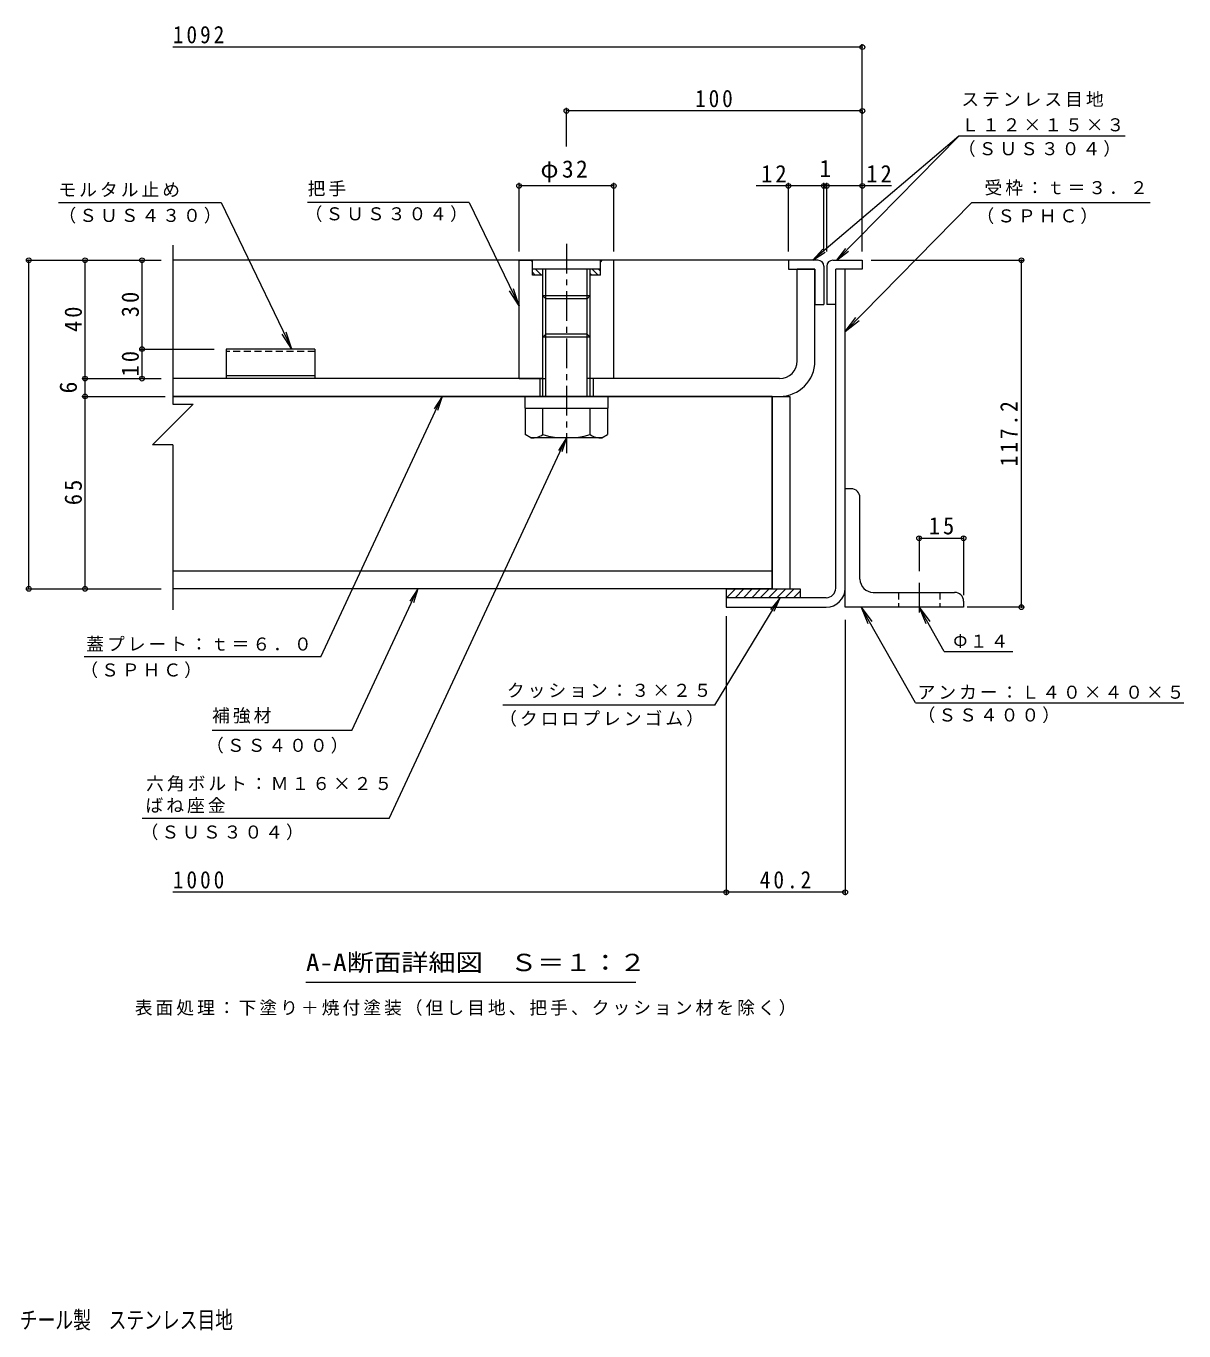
# Model space of a CAD drawing. Units: millimetres on the paper, enlarged 10 times, with parts at other scales. Extents: x -1813 to 1894, y -1353 to 1385.
# Drawn here: x -62 to 1894, y -1305 to 899 of the extents above; entities that cross this region are included whole.
import ezdxf
from ezdxf.enums import TextEntityAlignment as Align

# ---------------------------------------------------------------- set-up
doc = ezdxf.new("R2010")
doc.units = ezdxf.units.MM
doc.header["$LTSCALE"] = 10
doc.header["$PDMODE"] = 32
doc.header["$PDSIZE"] = 8
doc.linetypes.add('CHAIN1', pattern=[8, 5, -1, 1, -1])
doc.linetypes.add('DASHED1', pattern=[1.8, 1.2, -0.6])
for name, color, linetype, lineweight in [('D-1', 2, 'Continuous', 9), ('D-2', 3, 'Continuous', 9), ('D-3', 4, 'Continuous', 9), ('D-4', 7, 'Continuous', 9), ('D-5', 7, 'Continuous', 9), ('D-6', 6, 'Continuous', 5), ('D-7', 4, 'CHAIN1', 9), ('D-8', 5, 'Continuous', 5), ('D-9', 134, 'Continuous', 5), ('D-C', 2, 'Continuous', 9), ('D-E', 3, 'Continuous', 9), ('D-F', 7, 'Continuous', 9), ('F-5_F-5ﾚｲﾔ', 7, 'Continuous', 9)]:
    doc.layers.add(name, color=color, linetype=linetype, lineweight=lineweight)
doc.styles.add('ＭＳ ゴシック', font='')
doc.styles.get('ＭＳ ゴシック').set_extended_font_data('MS Gothic')

msp = doc.modelspace()

# ---------------------------------------------------------------- linework, layer by layer
at = {"layer": 'D-1'}
for p, q in [((1305.94, -50.31), (1305.94, 488.69)), ((1321.94, -50.31), (1321.94, 488.69)), ((1120.94, -66.31), (1120.94, -82.31)), ((1289.94, -66.31), (1120.94, -66.31)), ((1120.94, -82.31), (1289.94, -82.31))]:
    msp.add_line(p, q, dxfattribs=at)
for radius in [16, 32]:
    msp.add_arc((1289.94, -50.31), radius, 270, 0, dxfattribs=at)
at = {"layer": 'D-2'}
for p, q in [((1240.94, 333.69), (1240.94, 488.69)), ((1270.94, 488.69), (1240.94, 488.69)), ((1270.94, 333.69), (1270.94, 488.69)), ((810.94, 303.69), (185.94, 303.69)), ((805.94, 303.69), (805.94, 273.69)), ((1210.94, 303.69), (890.94, 303.69)), ((895.94, 303.69), (895.94, 273.69)), ((185.94, 273.69), (1210.94, 273.69))]:
    msp.add_line(p, q, dxfattribs=at)
for radius in [30, 60]:
    msp.add_arc((1210.94, 333.69), radius, 270, 0, dxfattribs=at)
at = {"layer": 'D-3'}
for p, q in [((1225.94, 503.69), (185.94, 503.69)), ((1225.94, 488.69), (1270.94, 488.69)), ((1270.94, 488.69), (1270.94, 428.69)), ((1285.94, 493.69), (1285.94, 428.69)), ((1290.94, 493.69), (1290.94, 428.69)), ((1300.94, 503.69), (1350.94, 503.69)), ((1305.94, 428.69), (1305.94, 488.69)), ((1270.94, 428.69), (1285.94, 428.69)), ((1305.94, 428.69), (1290.94, 428.69)), ((275.94, 353.69), (275.94, 303.69)), ((425.94, 353.69), (275.94, 353.69)), ((425.94, 308.69), (275.94, 308.69))]:
    msp.add_line(p, q, dxfattribs=at)
at = {"layer": 'D-3', "linetype": 'DASHED1'}
msp.add_line((425.94, 349.36), (275.94, 349.36), dxfattribs=at)
at = {"layer": 'D-3'}
for points in [[(1275.94, 503.69), (1225.94, 503.69), (1225.94, 488.69)], [(1350.94, 503.69), (1350.94, 488.69), (1305.94, 488.69)], [(425.94, 353.69), (425.94, 303.69), (275.94, 303.69)]]:
    msp.add_lwpolyline(points, dxfattribs=at)
for centre, start, end in [((1275.94, 493.69), 0, 90), ((1300.94, 493.69), 90, 180)]:
    msp.add_arc(centre, 10, start, end, dxfattribs=at)
at = {"layer": 'D-4'}
msp.add_line((968.33, -716.56), (410.83, -716.56), dxfattribs=at)
at = {"layer": 'D-5'}
for p, q in [((1513.81, 713.1), (1267.15, 503.69)), ((1795.26, 713.1), (1513.81, 713.1)), ((-7.39, 601.48), (267.61, 601.48)), ((267.61, 601.48), (386.86, 353.69)), ((686.89, 601.48), (413.64, 601.48)), ((686.89, 601.48), (770.94, 426.84)), ((1837.03, 600.59), (1535.46, 600.59)), ((1267.15, 503.69), (1283.94, 522.22)), ((1267.15, 503.69), (1288.16, 517.24)), ((1308.07, 503.69), (1327.77, 519.08)), ((770.94, 426.84), (754.52, 451.95)), ((770.94, 426.84), (761.57, 455.34)), ((1321.94, 383.26), (1339.99, 407.22)), ((386.86, 353.69), (370.43, 378.79)), ((386.86, 353.69), (377.49, 382.19)), ((640.86, 273.69), (633.34, 249.85)), ((551.21, -439.1), (850.94, 203.69)), ((850.94, 203.69), (837.51, 182.6)), ((850.94, 203.69), (843.42, 179.84)), ((488.26, -290.52), (599.8, -51.31)), ((599.8, -51.31), (586.37, -72.4)), ((599.8, -51.31), (592.28, -75.15)), ((1211.45, -66.82), (1195.79, -86.31)), ((1349.22, -82.31), (1367.26, -106.28)), ((1349.22, -82.31), (1360.44, -110.14)), ((1440.53, -243.99), (1349.22, -82.31)), ((1446.94, -82.31), (1458.16, -110.14)), ((1446.94, -82.31), (1464.98, -106.28)), ((1489.27, -157.26), (1446.94, -82.31)), ((435.77, -166.13), (36.1, -166.13)), ((1489.27, -157.26), (1605.42, -157.26)), ((1101.48, -247.74), (743.34, -247.74)), ((1440.53, -243.99), (1894.32, -243.99)), ((488.26, -290.52), (252.24, -290.52)), ((551.21, -439.1), (134.22, -439.1))]:
    msp.add_line(p, q, dxfattribs=at)
for points in [[(1513.81, 713.1), (1308.07, 503.69), (1323.11, 523.66)], [(1535.46, 600.59), (1321.94, 383.26), (1345.58, 401.73)], [(435.77, -166.13), (640.86, 273.69), (627.43, 252.6)], [(1101.48, -247.74), (1211.45, -66.82), (1201.36, -89.7)]]:
    msp.add_lwpolyline(points, dxfattribs=at)
at = {"layer": 'D-6'}
for p, q in [((1120.94, -52.92), (1122.55, -51.31)), ((1120.94, -51.31), (1245.94, -51.31)), ((1120.94, -51.31), (1120.94, -66.31)), ((1121.69, -66.31), (1136.69, -51.31)), ((1135.83, -66.31), (1150.83, -51.31)), ((1149.98, -66.31), (1164.98, -51.31)), ((1164.12, -66.31), (1179.12, -51.31)), ((1178.26, -66.31), (1193.26, -51.31)), ((1192.4, -66.31), (1207.4, -51.31)), ((1206.55, -66.31), (1221.55, -51.31)), ((1220.69, -66.31), (1235.69, -51.31)), ((1234.83, -66.31), (1245.94, -55.2)), ((1245.94, -51.31), (1245.94, -66.31))]:
    msp.add_line(p, q, dxfattribs=at)
at = {"layer": 'D-7'}
msp.add_line((1446.94, -41.27), (1446.94, -99.73), dxfattribs=at)
at = {"layer": 'D-8'}
for p, q in [((1198.44, 273.69), (1228.44, 273.69)), ((1198.44, 273.69), (1198.44, -51.31)), ((1228.44, 273.69), (1228.44, -51.31)), ((1198.44, -51.31), (1228.44, -51.31))]:
    msp.add_line(p, q, dxfattribs=at)
at = {"layer": 'D-9'}
for p, q in [((781.44, 253.69), (781.44, 209.32)), ((810.94, 209.17), (810.94, 253.69)), ((890.94, 209.17), (890.94, 253.69)), ((920.44, 253.69), (920.44, 209.17)), ((790.98, 203.81), (781.44, 209.32)), ((910.94, 203.69), (791.19, 203.69)), ((910.94, 203.69), (920.44, 209.17)), ((1198.44, -21.31), (185.94, -21.31)), ((1198.44, -51.31), (185.94, -51.31))]:
    msp.add_line(p, q, dxfattribs=at)
msp.add_lwpolyline([(1198.44, -51.31), (1198.44, 273.69), (185.94, 273.69)], dxfattribs=at)
for centre, radius, start, end in [((792.23, 238.19), 34.53, 267.86055, 302.81094), ((850.94, 352.29), 148.6, 254.38446, 285.61554), ((909.65, 238.19), 34.53, 237.18906, 272.13945)]:
    msp.add_arc(centre, radius, start, end, dxfattribs=at)
at = {"layer": 'D-C', "linetype": 'CHAIN1'}
msp.add_line((850.94, 531.36), (850.94, 178.06), dxfattribs=at)
at = {"layer": 'D-C'}
for p, q in [((770.94, 503.69), (790.94, 503.69)), ((770.94, 303.69), (770.94, 503.69)), ((793.44, 501.19), (790.94, 503.69)), ((793.44, 478.69), (793.44, 503.69)), ((908.44, 503.69), (793.44, 503.69)), ((908.44, 488.69), (793.44, 488.69)), ((808.95, 478.69), (798.95, 488.69)), ((810.94, 487.3), (809.55, 488.69)), ((810.94, 273.69), (810.94, 488.69)), ((815.94, 273.69), (815.94, 488.69)), ((885.94, 273.69), (885.94, 488.69)), ((890.94, 462.47), (890.94, 488.69)), ((904.41, 478.69), (894.41, 488.69)), ((908.44, 485.26), (905.01, 488.69)), ((910.94, 503.69), (908.44, 501.19)), ((908.44, 478.69), (908.44, 503.69)), ((930.94, 503.69), (910.94, 503.69)), ((930.94, 303.69), (930.94, 503.69)), ((798.34, 478.69), (793.44, 483.59)), ((810.94, 478.69), (793.44, 478.69)), ((893.8, 478.69), (890.94, 481.55)), ((908.44, 478.69), (890.94, 478.69)), ((890.94, 443.69), (810.94, 443.69)), ((890.94, 443.96), (885.94, 438.69)), ((890.94, 273.69), (890.94, 462.47)), ((815.94, 378.69), (810.94, 373.69)), ((885.94, 378.69), (815.94, 378.69)), ((890.94, 373.69), (885.94, 378.69)), ((890.94, 373.69), (810.94, 373.69)), ((770.94, 303.69), (815.94, 303.69)), ((930.94, 303.69), (885.94, 303.69))]:
    msp.add_line(p, q, dxfattribs=at)
at = {"layer": 'D-C', "color": 134, "lineweight": 5}
for p, q in [((780.94, 273.69), (920.94, 273.69)), ((920.94, 273.69), (920.94, 253.69))]:
    msp.add_line(p, q, dxfattribs=at)
at = {"layer": 'D-C'}
msp.add_lwpolyline([(885.94, 438.69), (815.94, 438.69), (810.94, 443.69)], dxfattribs=at)
at = {"layer": 'D-C', "color": 134, "lineweight": 5}
msp.add_lwpolyline([(780.94, 273.69), (780.94, 253.69), (920.94, 253.69)], dxfattribs=at)
at = {"layer": 'D-E'}
for p, q in [((1331.94, 117.69), (1321.94, 117.69)), ((1321.94, -82.31), (1321.94, 117.69)), ((1346.94, -34.81), (1346.94, 102.69)), ((1369.44, -57.31), (1506.94, -57.31)), ((1521.94, -82.31), (1321.94, -82.31)), ((1521.94, -72.31), (1521.94, -82.31))]:
    msp.add_line(p, q, dxfattribs=at)
at = {"layer": 'D-E', "linetype": 'DASHED1'}
for p, q in [((1411.94, -57.31), (1411.94, -82.31)), ((1481.94, -57.31), (1481.94, -82.31))]:
    msp.add_line(p, q, dxfattribs=at)
at = {"layer": 'D-E'}
for centre, radius, start, end in [((1331.94, 102.69), 15, 0, 90), ((1369.44, -34.81), 22.5, 180, 270), ((1506.94, -72.31), 15, 0, 90)]:
    msp.add_arc(centre, radius, start, end, dxfattribs=at)
at = {"layer": 'D-F'}
for p, q in [((1350.94, 863.71), (185.94, 863.71)), ((1350.94, 518.69), (1350.94, 868.71)), ((850.94, 695.98), (850.94, 760.89)), ((1350.94, 755.89), (850.94, 755.89)), ((1350.94, 755.71), (1350.94, 750.89)), ((770.94, 518.69), (770.94, 634.26)), ((930.94, 629.26), (770.94, 629.26)), ((930.94, 518.69), (930.94, 634.26)), ((1285.94, 629.26), (1171.33, 629.26)), ((1225.94, 518.69), (1225.94, 634.26)), ((1285.94, 518.69), (1285.94, 634.26)), ((1290.94, 629.26), (1285.94, 629.26)), ((1290.94, 518.69), (1290.94, 634.26)), ((1400.19, 629.26), (1290.94, 629.26)), ((185.94, 529.13), (185.94, 260.6)), ((-60.55, 503.69), (165.94, 503.69)), ((-57.55, -51.31), (-57.55, 503.69)), ((37.55, 303.69), (37.55, 503.69)), ((133.91, 353.69), (133.91, 503.69)), ((1365.94, 503.69), (1624.63, 503.69)), ((1619.63, -82.31), (1619.63, 503.69)), ((130.91, 353.69), (255.94, 353.69)), ((133.91, 303.69), (133.91, 353.69)), ((34.55, 303.69), (165.94, 303.69)), ((37.55, 273.69), (37.55, 303.69)), ((34.55, 273.69), (172.79, 273.69)), ((37.55, -51.31), (37.55, 273.69)), ((185.94, 191.78), (151.54, 191.78)), ((185.94, 191.78), (185.94, -86.74)), ((1446.94, 37.18), (1446.94, -21.27)), ((1446.94, 34.18), (1521.94, 34.18)), ((1521.94, 37.18), (1521.94, -62.31)), ((-60.55, -51.31), (165.94, -51.31)), ((1624.63, -82.31), (1527.96, -82.31)), ((1120.94, -97.31), (1120.94, -568.79)), ((1321.94, -103.69), (1321.94, -568.79)), ((1120.94, -563.79), (185.94, -563.79)), ((1321.94, -563.79), (1120.94, -563.79))]:
    msp.add_line(p, q, dxfattribs=at)
msp.add_lwpolyline([(185.94, 260.6), (220.35, 260.6), (151.54, 191.78)], dxfattribs=at)
for p in [(1350.94, 863.71), (850.94, 755.89), (1350.94, 755.89), (770.94, 629.26), (930.94, 629.26), (1225.94, 629.26), (1285.94, 629.26), (1290.94, 629.26), (1350.94, 629.26), (-57.55, 503.69), (37.55, 503.69), (133.91, 503.69), (1619.63, 503.69), (133.91, 353.69), (37.55, 303.69), (133.91, 303.69), (37.55, 273.69), (1446.94, 34.18), (1521.94, 34.18), (-57.55, -51.31), (37.55, -51.31), (1619.63, -82.31), (1120.94, -563.79), (1321.94, -563.79)]:
    msp.add_point(p, dxfattribs=at)

# ---------------------------------------------------------------- texts
at = {"layer": 'D-4', "color": 2, "style": 'ＭＳ ゴシック', "width": 1.15}
msp.add_text('A-A断面詳細図\u3000Ｓ＝１：２', height=29.33, dxfattribs=at).set_placement((410.83, -705.93), align=Align.BOTTOM_LEFT)
at = {"layer": 'D-4', "insert": (121.62, -772.69), "char_height": 21.99, "attachment_point": 7, "style": 'ＭＳ ゴシック'}
msp.add_mtext('\\T1.17;表面処理：下塗り＋焼付塗装（但し目地、把手、クッション材を除く）', dxfattribs=at)
at = {"layer": 'D-5', "char_height": 21.99, "attachment_point": 7, "style": 'ＭＳ ゴシック'}
for s, insert in [('\\T1.17;ステンレス目地', (1518.14, 762.42)), ('\\T1.17;Ｌ１２×１５×３', (1518.14, 721.09)), ('\\T1.17;（ＳＵＳ３０４）', (1512.39, 678.25)), ('\\T1.17;受枠：ｔ＝３．２', (1557.41, 612.91)), ('\\T1.17;モルタル止め', (-7.39, 610.49)), ('\\T1.17;把手', (413.64, 611.32)), ('\\T1.17;（ＳＵＳ３０４）', (408.7, 568.25)), ('\\T1.17;（ＳＵＳ４３０）', (-7.39, 565.58)), ('\\T1.17;（ＳＰＨＣ）', (1543.8, 564.75)), ('\\T1.17;蓋プレート：ｔ＝６．０', (39.62, -156.89)), ('\\T1.17;Φ１４', (1504.47, -151.3)), ('\\T1.17;（ＳＰＨＣ）', (29.57, -202.25)), ('\\T1.17;クッション：３×２５', (750.31, -236.03)), ('\\T1.17;アンカー：Ｌ４０×４０×５', (1444.32, -238.03)), ('\\T1.17;補強材', (252.24, -279.04)), ('\\T1.17;（クロロプレンゴム）', (737.36, -284.3)), ('\\T1.17;（ＳＳ４００）', (1444.32, -278.27)), ('\\T1.17;（ＳＳ４００）', (242.04, -329.56)), ('\\T1.17;六角ボルト：Ｍ１６×２５', (140.75, -393.74)), ('\\T1.17;ばね座金', (139.7, -430.46)), ('\\T1.17;（ＳＵＳ３０４）', (131.44, -476.02))]:
    msp.add_mtext(s, dxfattribs=dict(at, insert=insert))
at = {"layer": 'D-F', "color": 2, "style": 'ＭＳ ゴシック'}
msp.add_text('1', height=29.33, dxfattribs=at).set_placement((1278.44, 635.26), align=Align.BOTTOM_LEFT)
msp.add_text('6', height=29.33, rotation=90, dxfattribs=at).set_placement((32.55, 278.69), align=Align.BOTTOM_LEFT)
at = {"layer": 'D-F', "color": 2, "char_height": 29.33, "attachment_point": 7, "style": 'ＭＳ ゴシック'}
for s, insert in [('\\T1.28;\\W0.9;1092', (185.94, 869.71)), ('\\T1.27;\\W0.9;100', (1068.44, 761.89)), ('\\T1.19;φ32', (807.19, 635.26)), ('\\T1.27;\\W0.95;12', (1179.97, 635.26)), ('\\T1.27;\\W0.95;12', (1357.59, 635.26)), ('\\T1.27;\\W0.95;15', (1463.19, 40.18)), ('\\T1.28;\\W0.9;1000', (185.94, -557.79)), ('\\T1.28;\\W0.9;40.2', (1177.69, -557.79))]:
    msp.add_mtext(s, dxfattribs=dict(at, insert=insert))
at = {"layer": 'D-F', "color": 2, "char_height": 29.33, "attachment_point": 7, "rotation": 90, "style": 'ＭＳ ゴシック'}
for s, insert in [('\\T1.27;\\W0.95;30', (128.91, 407.44)), ('\\T1.27;\\W0.95;40', (32.55, 382.44)), ('\\T1.27;\\W0.95;10', (128.91, 307.44)), ('\\T1.28;\\W0.9;117.2', (1613.63, 155.69)), ('\\T1.27;\\W0.95;65', (32.55, 89.94))]:
    msp.add_mtext(s, dxfattribs=dict(at, insert=insert))
at = {"layer": 'F-5_F-5ﾚｲﾔ', "color": 2, "style": 'ＭＳ ゴシック', "width": 0.75}
msp.add_text('充填用（充填深さ：３０ｍｍ）\u3000屋内用\u3000一般形\u3000スチール製\u3000ステンレス目地', height=29.33, dxfattribs=at).set_placement((-792.72, -1309.74), align=Align.BOTTOM_LEFT)

doc.saveas('drawing.dxf')
